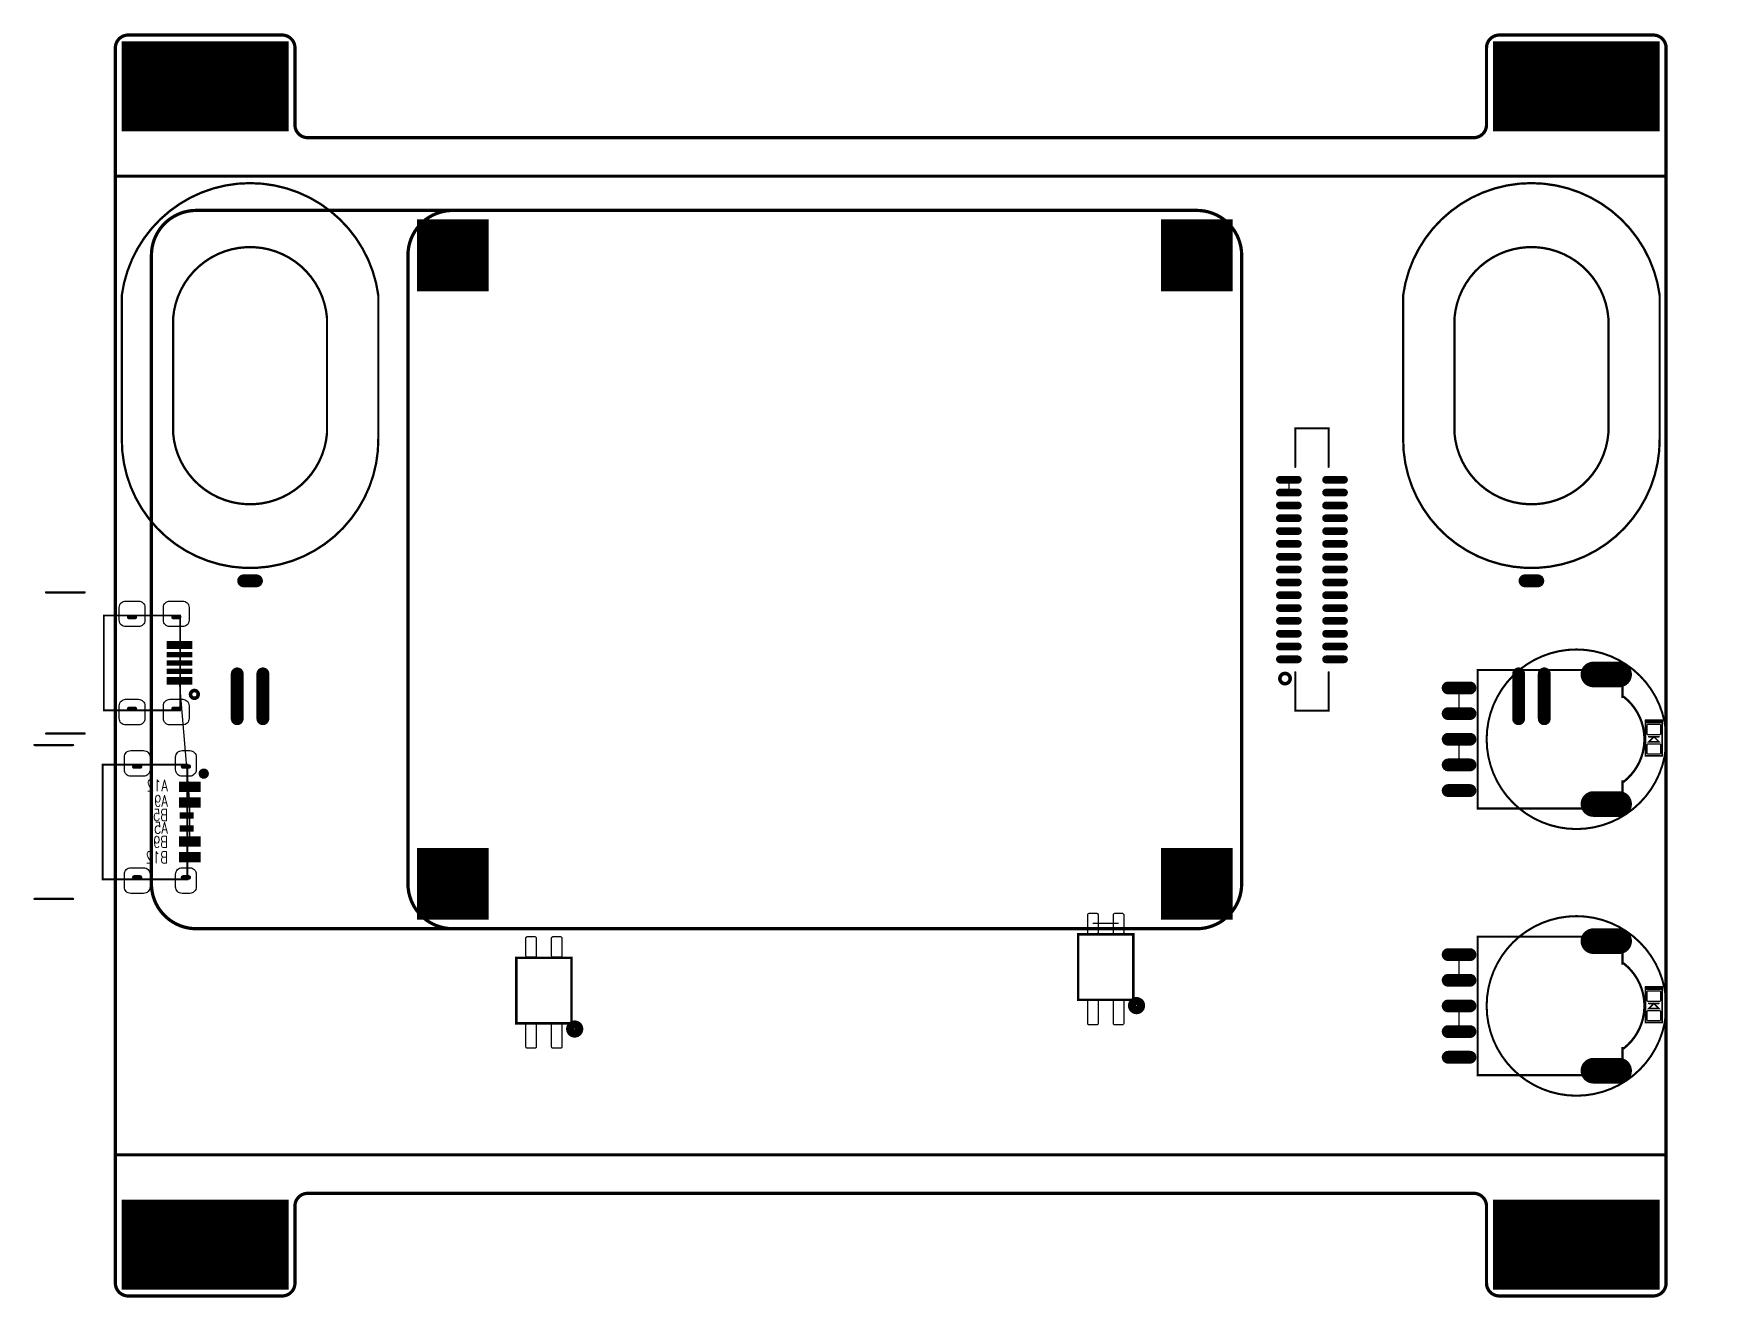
# Model space of a CAD drawing. Extents: x -6 to 124, y 0 to 98.
import ezdxf

# ---------------------------------------------------------------- set-up
doc = ezdxf.new("R2010")
doc.units = 0
doc.header["$MEASUREMENT"] = 0
for name, pattern in [('SIG_0', [2, 1, 1]), ('SIG_1', [2, 1, 1]), ('SIG_2', [2, 1, 1]), ('SIG_3', [2, 1, 1]), ('SIG_4', [2, 1, 1]), ('SIG_5', [2, 1, 1]), ('SIG_6', [2, 1, 1])]:
    doc.linetypes.add(name, pattern=pattern)
doc.layers.get('0').update_dxf_attribs({"linetype": 'CONTINUOUS'})
for name, color, linetype in [('2D_LINE_129', 56, 'CONTINUOUS'), ('BOARD_OUTLINE_00', 6, 'CONTINUOUS'), ('DRIL_NPLTE_THRU_01', 16, 'CONTINUOUS'), ('DRIL_NPLTE_THRU_02', 176, 'CONTINUOUS'), ('DRIL_PLTE_THRU_01', 16, 'CONTINUOUS'), ('DRIL_PLTE_THRU_02', 176, 'CONTINUOUS'), ('DRIL_SYMBOL', 6, 'CONTINUOUS'), ('LINK_00', 183, 'CONTINUOUS'), ('PADS_BOT', 5, 'CONTINUOUS'), ('PADS_INNER', 1, 'CONTINUOUS'), ('PADS_TOP', 1, 'CONTINUOUS'), ('PART_BOT_2DLINE_00', 254, 'CONTINUOUS'), ('PART_BOT_2DLINE_01', 254, 'CONTINUOUS'), ('PART_BOT_TEXT_126', 2, 'CONTINUOUS')]:
    doc.layers.add(name, color=color, linetype=linetype)
doc.styles.add('W0$127', font='simplex', dxfattribs={"width": 0.75})

# ---------------------------------------------------------------- blocks, each defined once
blk = doc.blocks.new('SMOOTH_0$254')
at = {"const_width": 0.127}
blk.add_lwpolyline([(-0.0635, 0, 1), (0.0635, 0, 1)], format="xyb", close=True, dxfattribs=at)
blk = doc.blocks.new('BOARD_12')
at = {"layer": 'BOARD_OUTLINE_00', "const_width": 0.254}
blk.add_lwpolyline([(144.09, -4.030004, 0.4142135624), (145.09, -5.030004), (157.09, -5.030004, 0.4142135624), (158.09, -4.030004), (158.09, 92.269996, 0.4142135624), (157.09, 93.269996), (145.09, 93.269996, 0.4142135624), (144.09, 92.269996), (144.09, 86.269996, -0.4142135624), (143.09, 85.269996), (52.19, 85.269996, -0.4142135624), (51.19, 86.269996), (51.19, 92.269996, 0.4142135624), (50.19, 93.269996), (38.19, 93.269996, 0.4142135624), (37.19, 92.269996), (37.19, -4.030004, 0.4142135624), (38.19, -5.030004), (50.19, -5.030004, 0.4142135624), (51.19, -4.030004), (51.19, 1.969996, -0.4142135624), (52.19, 2.969996), (143.09, 2.969996, -0.4142135624), (144.09, 1.969996)], format="xyb", close=True, dxfattribs=at)
at = {"layer": 'BOARD_OUTLINE_00'}
for p in [(144.09, -4.030004), (145.09, -5.030004)]:
    blk.add_blockref('SMOOTH_0$254', p, dxfattribs=at)
blk = doc.blocks.new('DRAWING_13')
at = {"layer": '2D_LINE_129', "const_width": 0.254}
blk.add_lwpolyline([(-13, 11.2), (-133.9, 11.2)], dxfattribs=at)
at = {"layer": '2D_LINE_129'}
for p in [(-133.9, 11.2), (-13, 11.2)]:
    blk.add_blockref('SMOOTH_0$254', p, dxfattribs=at)
blk = doc.blocks.new('DRAWING_14')
at = {"layer": '2D_LINE_129', "const_width": 0.254}
blk.add_lwpolyline([(-14.3, -6.4), (-135.2, -6.4)], dxfattribs=at)
at = {"layer": '2D_LINE_129'}
for p in [(-135.2, -6.4), (-14.3, -6.4)]:
    blk.add_blockref('SMOOTH_0$254', p, dxfattribs=at)
blk = doc.blocks.new('SMOOTH_0$127')
at = {"const_width": 0.0635}
blk.add_lwpolyline([(-0.03175, 0, 1), (0.03175, 0, 1)], format="xyb", close=True, dxfattribs=at)
blk = doc.blocks.new('PART_BODY_BOT_3')
at = {"layer": 'PART_BOT_2DLINE_00', "const_width": 0.127}
blk.add_lwpolyline([(-1.3, 0.65), (1.3, 0.65), (1.3, -0.65), (-1.3, -0.65)], close=True, dxfattribs=at)
at = {"layer": 'PART_BOT_2DLINE_01', "const_width": 0.127}
blk.add_lwpolyline([(0.2, 0), (-0.2, 0.4), (-0.2, -0.4)], close=True, dxfattribs=at)
for points in [[(0.2, 0.4), (0.2, -0.4)], [(1.3, 0.65), (1.5, 0.65)], [(1.4, -0.65), (1.4, 0.65)], [(1.5, -0.65), (1.5, 0.65)], [(1.3, -0.65), (1.5, -0.65)]]:
    blk.add_lwpolyline(points, dxfattribs=at)
at = {"layer": 'PART_BOT_2DLINE_00'}
for p in [(-1.3, 0.65), (1.3, 0.65), (-1.3, -0.65), (1.3, -0.65)]:
    blk.add_blockref('SMOOTH_0$127', p, dxfattribs=at)
at = {"layer": 'PART_BOT_2DLINE_01'}
for p in [(-0.2, 0.4), (0.2, 0.4), (0.2, 0), (1.3, 0.65), (1.4, 0.65), (1.5, 0.65), (1.5, 0.65), (-0.2, -0.4), (0.2, -0.4), (1.3, -0.65), (1.4, -0.65), (1.5, -0.65), (1.5, -0.65)]:
    blk.add_blockref('SMOOTH_0$127', p, dxfattribs=at)
blk = doc.blocks.new('DRIL_HOLE_0')
blk.add_lwpolyline([(0, 0, 1), (0, 0, 1)], format="xyb", close=True)
blk = doc.blocks.new('PAD_0')
blk.add_lwpolyline([(0, 0, 1), (0, 0, 1)], format="xyb", close=True)
blk = doc.blocks.new('PAD_1')
blk.add_lwpolyline([(-0.47, -0.41), (0.47, -0.41), (0.52, -0.36), (0.52, 0.36), (0.47, 0.41), (-0.47, 0.41), (-0.52, 0.36), (-0.52, -0.36)], close=True)
blk = doc.blocks.new('STK_BOT_2399')
at = {"layer": 'DRIL_PLTE_THRU_01'}
blk.add_blockref('DRIL_HOLE_0', (0, 0), dxfattribs=at)
at = {"layer": 'DRIL_PLTE_THRU_02'}
blk.add_blockref('DRIL_HOLE_0', (0, 0), dxfattribs=at)
at = {"layer": 'PADS_BOT', "rotation": 90}
blk.add_blockref('PAD_1', (0, 0), dxfattribs=at)
at = {"layer": 'PADS_INNER'}
blk.add_blockref('PAD_0', (0, 0), dxfattribs=at)
at = {"layer": 'PADS_TOP'}
blk.add_blockref('PAD_0', (0, 0), dxfattribs=at)
blk = doc.blocks.new('SYM_BOT_4')
for name, p in [('PART_BODY_BOT_3', (0, 0)), ('STK_BOT_2399', (-0.762, 0)), ('STK_BOT_2399', (0.762, 0))]:
    blk.add_blockref(name, p)
blk = doc.blocks.new('PART_BOT_0')
blk.add_blockref('SYM_BOT_4', (0, 0))
blk = doc.blocks.new('PART_BOT_1')
blk.add_blockref('SYM_BOT_4', (0, 0))
blk = doc.blocks.new('SMOOTH_0$1778')
at = {"const_width": 0.0889}
blk.add_lwpolyline([(-0.04445, 0, 1), (0.04445, 0, 1)], format="xyb", close=True, dxfattribs=at)
blk = doc.blocks.new('PART_BODY_BOT_7')
at = {"layer": 'PART_BOT_2DLINE_01'}
for points, const_width in [([(-7, 0, 1), (7, 0, 1)], 0.16), ([(-5.4, 3.6), (-3.3, 3.6), (-3.3, 3.7, -0.485035), (3.3, 3.7), (3.3, 3.6), (5.4, 3.6), (5.4, -7.7), (-5.4, -7.7)], 0.178)]:
    blk.add_lwpolyline(points, format="xyb", close=True, dxfattribs=dict(at, const_width=const_width))
for p in [(-5.4, 3.6), (-3.3, 3.7), (-3.3, 3.6), (3.3, 3.7), (3.3, 3.6), (5.4, 3.6), (-5.4, -7.7), (5.4, -7.7)]:
    blk.add_blockref('SMOOTH_0$1778', p, dxfattribs=at)
blk = doc.blocks.new('PAD_2')
at = {"const_width": 0.5}
blk.add_lwpolyline([(-0.85, -0.25), (0.85, -0.25, 1), (0.85, 0.25), (-0.85, 0.25, 1)], format="xyb", close=True, dxfattribs=at)
blk = doc.blocks.new('STK_BOT_3408')
at = {"layer": 'DRIL_NPLTE_THRU_01'}
blk.add_blockref('DRIL_HOLE_0', (0, 0), dxfattribs=at)
at = {"layer": 'DRIL_NPLTE_THRU_02'}
blk.add_blockref('DRIL_HOLE_0', (0, 0), dxfattribs=at)
at = {"layer": 'PADS_BOT', "rotation": 90}
blk.add_blockref('PAD_2', (0, 0), dxfattribs=at)
at = {"layer": 'PADS_INNER'}
blk.add_blockref('PAD_0', (0, 0), dxfattribs=at)
at = {"layer": 'PADS_TOP'}
blk.add_blockref('PAD_0', (0, 0), dxfattribs=at)
blk = doc.blocks.new('DRIL_SLOT_0001900043000000900')
at = {"const_width": 0.25}
blk.add_lwpolyline([(0.125, -0.3), (0.125, 0.3, 1), (-0.125, 0.3), (-0.125, -0.3, 1)], format="xyb", close=True, dxfattribs=at)
blk = doc.blocks.new('PAD_3')
at = {"const_width": 1}
blk.add_lwpolyline([(-1, -0.5), (1, -0.5, 1), (1, 0.5), (-1, 0.5, 1)], format="xyb", close=True, dxfattribs=at)
blk = doc.blocks.new('STK_BOT_3425')
at = {"layer": 'DRIL_PLTE_THRU_01'}
blk.add_blockref('DRIL_SLOT_0001900043000000900', (0, 0), dxfattribs=at)
at = {"layer": 'DRIL_PLTE_THRU_02'}
blk.add_blockref('DRIL_SLOT_0001900043000000900', (0, 0), dxfattribs=at)
at = {"layer": 'PADS_BOT', "rotation": 90}
blk.add_blockref('PAD_3', (0, 0), dxfattribs=at)
at = {"layer": 'PADS_INNER', "rotation": 90}
blk.add_blockref('PAD_3', (0, 0), dxfattribs=at)
at = {"layer": 'PADS_TOP', "rotation": 90}
blk.add_blockref('PAD_3', (0, 0), dxfattribs=at)
blk = doc.blocks.new('SYM_BOT_8')
for name, p in [('PART_BODY_BOT_7', (0, 0)), ('STK_BOT_3425', (-5.05, 2.325)), ('STK_BOT_3425', (5.05, 2.325)), ('STK_BOT_3408', (-4, -9.15)), ('STK_BOT_3408', (-2, -9.15)), ('STK_BOT_3408', (0, -9.15)), ('STK_BOT_3408', (2, -9.15)), ('STK_BOT_3408', (4, -9.15))]:
    blk.add_blockref(name, p)
blk = doc.blocks.new('PART_BOT_2')
blk.add_blockref('SYM_BOT_8', (0, 0))
blk = doc.blocks.new('PART_BOT_3')
blk.add_blockref('SYM_BOT_8', (0, 0))
blk = doc.blocks.new('PART_BODY_BOT_11')
at = {"layer": 'PART_BOT_2DLINE_01', "const_width": 0.178}
for points in [[(-10, 6.26, -0.874663), (10, 6.26), (10, -4.92, -1.007885), (-10, -4.92)], [(-6, 4.47, -0.9252), (6, 4.47), (6, -4.48, -0.9252), (-6, -4.48)]]:
    blk.add_lwpolyline(points, format="xyb", close=True, dxfattribs=at)
at = {"layer": 'PART_BOT_2DLINE_01'}
for p in [(-10, 6.26), (10, 6.26), (-6, 4.47), (6, 4.47), (-6, -4.48), (6, -4.48), (10, -4.92)]:
    blk.add_blockref('SMOOTH_0$1778', p, dxfattribs=at)
blk = doc.blocks.new('PAD_4')
at = {"const_width": 0.5}
blk.add_lwpolyline([(-1.75, -0.25), (1.75, -0.25, 1), (1.75, 0.25), (-1.75, 0.25, 1)], format="xyb", close=True, dxfattribs=at)
blk = doc.blocks.new('STK_BOT_3485')
at = {"layer": 'DRIL_PLTE_THRU_01'}
blk.add_blockref('DRIL_HOLE_0', (0, 0), dxfattribs=at)
at = {"layer": 'DRIL_PLTE_THRU_02'}
blk.add_blockref('DRIL_HOLE_0', (0, 0), dxfattribs=at)
at = {"layer": 'PADS_BOT'}
blk.add_blockref('PAD_0', (0, 0), dxfattribs=at)
at = {"layer": 'PADS_INNER'}
blk.add_blockref('PAD_0', (0, 0), dxfattribs=at)
at = {"layer": 'PADS_TOP', "rotation": 90}
blk.add_blockref('PAD_4', (0, 0), dxfattribs=at)
blk = doc.blocks.new('DRIL_SLOT_0003900078000000000')
at = {"const_width": 0.5}
blk.add_lwpolyline([(-0.5, -0.25), (0.5, -0.25, 1), (0.5, 0.25), (-0.5, 0.25, 1)], format="xyb", close=True, dxfattribs=at)
blk = doc.blocks.new('PAD_5')
at = {"const_width": 0.5}
blk.add_lwpolyline([(-0.5, -0.25), (0.5, -0.25, 1), (0.5, 0.25), (-0.5, 0.25, 1)], format="xyb", close=True, dxfattribs=at)
blk = doc.blocks.new('STK_BOT_2786')
at = {"layer": 'DRIL_PLTE_THRU_01'}
blk.add_blockref('DRIL_SLOT_0003900078000000000', (0, 0), dxfattribs=at)
at = {"layer": 'DRIL_PLTE_THRU_02'}
blk.add_blockref('DRIL_SLOT_0003900078000000000', (0, 0), dxfattribs=at)
at = {"layer": 'PADS_BOT'}
blk.add_blockref('PAD_5', (0, 0), dxfattribs=at)
at = {"layer": 'PADS_INNER'}
blk.add_blockref('PAD_5', (0, 0), dxfattribs=at)
at = {"layer": 'PADS_TOP'}
blk.add_blockref('PAD_5', (0, 0), dxfattribs=at)
blk = doc.blocks.new('SYM_BOT_12')
for name, p in [('PART_BODY_BOT_11', (0, 0)), ('STK_BOT_2786', (0, -16)), ('STK_BOT_3485', (-1, -25)), ('STK_BOT_3485', (1, -25))]:
    blk.add_blockref(name, p)
blk = doc.blocks.new('PART_BOT_4')
blk.add_blockref('SYM_BOT_12', (0, 0))
blk = doc.blocks.new('SMOOTH_0$1524')
at = {"const_width": 0.0762}
blk.add_lwpolyline([(-0.0381, 0, 1), (0.0381, 0, 1)], format="xyb", close=True, dxfattribs=at)
blk = doc.blocks.new('PART_BODY_BOT_4')
at = {"layer": 'PART_BOT_2DLINE_01', "const_width": 0.8}
blk.add_lwpolyline([(8.36, 2.1, 1), (8.64, 2.1, 1)], format="xyb", close=True, dxfattribs=at)
at = {"layer": 'PART_BOT_2DLINE_01', "const_width": 0.152}
for points in [[(-8, 1.3), (-11, 1.3), (-11, -1.3), (-8, -1.3)], [(8, -1.3), (11, -1.3), (11, 1.3), (8, 1.3)]]:
    blk.add_lwpolyline(points, dxfattribs=at)
at = {"layer": 'PART_BOT_2DLINE_01'}
for p in [(-11, 1.3), (-8, 1.3), (8, 1.3), (11, 1.3), (-11, -1.3), (-8, -1.3), (8, -1.3), (11, -1.3)]:
    blk.add_blockref('SMOOTH_0$1524', p, dxfattribs=at)
blk = doc.blocks.new('PAD_6')
at = {"const_width": 0.3}
blk.add_lwpolyline([(-0.7, -0.15), (0.7, -0.15, 1), (0.7, 0.15), (-0.7, 0.15, 1)], format="xyb", close=True, dxfattribs=at)
blk = doc.blocks.new('STK_BOT_3183')
at = {"layer": 'DRIL_PLTE_THRU_01'}
blk.add_blockref('DRIL_HOLE_0', (0, 0), dxfattribs=at)
at = {"layer": 'DRIL_PLTE_THRU_02'}
blk.add_blockref('DRIL_HOLE_0', (0, 0), dxfattribs=at)
at = {"layer": 'PADS_BOT', "rotation": 90}
blk.add_blockref('PAD_6', (0, 0), dxfattribs=at)
at = {"layer": 'PADS_INNER'}
blk.add_blockref('PAD_0', (0, 0), dxfattribs=at)
at = {"layer": 'PADS_TOP'}
blk.add_blockref('PAD_0', (0, 0), dxfattribs=at)
blk = doc.blocks.new('SYM_BOT_5')
for name, p in [('PART_BODY_BOT_4', (0, 0)), ('STK_BOT_3183', (-7, 1.8)), ('STK_BOT_3183', (-6, 1.8)), ('STK_BOT_3183', (-5, 1.8)), ('STK_BOT_3183', (-4, 1.8)), ('STK_BOT_3183', (-3, 1.8)), ('STK_BOT_3183', (-2, 1.8)), ('STK_BOT_3183', (-1, 1.8)), ('STK_BOT_3183', (0, 1.8)), ('STK_BOT_3183', (1, 1.8)), ('STK_BOT_3183', (2, 1.8)), ('STK_BOT_3183', (3, 1.8)), ('STK_BOT_3183', (4, 1.8)), ('STK_BOT_3183', (5, 1.8)), ('STK_BOT_3183', (6, 1.8)), ('STK_BOT_3183', (7, 1.8)), ('STK_BOT_3183', (-7, -1.8)), ('STK_BOT_3183', (-6, -1.8)), ('STK_BOT_3183', (-5, -1.8)), ('STK_BOT_3183', (-4, -1.8)), ('STK_BOT_3183', (-3, -1.8)), ('STK_BOT_3183', (-2, -1.8)), ('STK_BOT_3183', (-1, -1.8)), ('STK_BOT_3183', (0, -1.8)), ('STK_BOT_3183', (1, -1.8)), ('STK_BOT_3183', (2, -1.8)), ('STK_BOT_3183', (3, -1.8)), ('STK_BOT_3183', (4, -1.8)), ('STK_BOT_3183', (5, -1.8)), ('STK_BOT_3183', (6, -1.8)), ('STK_BOT_3183', (7, -1.8))]:
    blk.add_blockref(name, p)
blk = doc.blocks.new('PART_BOT_5')
blk.add_blockref('SYM_BOT_5', (0, 0))
blk = doc.blocks.new('SMOOTH_0$2032')
at = {"const_width": 0.1016}
blk.add_lwpolyline([(-0.0508, 0, 1), (0.0508, 0, 1)], format="xyb", close=True, dxfattribs=at)
blk = doc.blocks.new('PART_BODY_BOT_6')
at = {"layer": 'PART_BOT_2DLINE_01', "const_width": 0.203}
blk.add_lwpolyline([(-2.15, 2.55), (2.15, 2.55), (2.15, -2.55), (-2.15, -2.55)], close=True, dxfattribs=at)
at = {"layer": 'PART_BOT_2DLINE_01', "const_width": 0.7}
blk.add_lwpolyline([(-2.72, -3, 1), (-2.08, -3, 1)], format="xyb", close=True, dxfattribs=at)
at = {"layer": 'PART_BOT_2DLINE_01'}
for p in [(-2.15, 2.55), (2.15, 2.55), (-2.15, -2.55), (2.15, -2.55)]:
    blk.add_blockref('SMOOTH_0$2032', p, dxfattribs=at)
blk = doc.blocks.new('PAD_7')
blk.add_lwpolyline([(-0.9, -0.4), (0.9, -0.4, 0.414214), (1, -0.3), (1, 0.3, 0.414214), (0.9, 0.4), (-0.9, 0.4, 0.414214), (-1, 0.3), (-1, -0.3, 0.414214)], format="xyb", close=True)
blk = doc.blocks.new('STK_BOT_3103')
at = {"layer": 'DRIL_PLTE_THRU_01'}
blk.add_blockref('DRIL_HOLE_0', (0, 0), dxfattribs=at)
at = {"layer": 'DRIL_PLTE_THRU_02'}
blk.add_blockref('DRIL_HOLE_0', (0, 0), dxfattribs=at)
at = {"layer": 'PADS_BOT', "rotation": 90}
blk.add_blockref('PAD_7', (0, 0), dxfattribs=at)
at = {"layer": 'PADS_INNER'}
blk.add_blockref('PAD_0', (0, 0), dxfattribs=at)
at = {"layer": 'PADS_TOP'}
blk.add_blockref('PAD_0', (0, 0), dxfattribs=at)
blk = doc.blocks.new('PAD_8')
blk.add_lwpolyline([(-0.7, -0.4), (0.7, -0.4, 0.414214), (0.8, -0.3), (0.8, 0.3, 0.414214), (0.7, 0.4), (-0.7, 0.4, 0.414214), (-0.8, 0.3), (-0.8, -0.3, 0.414214)], format="xyb", close=True)
blk = doc.blocks.new('STK_BOT_3102')
at = {"layer": 'DRIL_PLTE_THRU_01'}
blk.add_blockref('DRIL_HOLE_0', (0, 0), dxfattribs=at)
at = {"layer": 'DRIL_PLTE_THRU_02'}
blk.add_blockref('DRIL_HOLE_0', (0, 0), dxfattribs=at)
at = {"layer": 'PADS_BOT', "rotation": 90}
blk.add_blockref('PAD_8', (0, 0), dxfattribs=at)
at = {"layer": 'PADS_INNER'}
blk.add_blockref('PAD_0', (0, 0), dxfattribs=at)
at = {"layer": 'PADS_TOP'}
blk.add_blockref('PAD_0', (0, 0), dxfattribs=at)
blk = doc.blocks.new('SYM_BOT_7')
for name, p in [('STK_BOT_3102', (-1, 3.4)), ('STK_BOT_3102', (1, 3.4)), ('PART_BODY_BOT_6', (0, 0)), ('STK_BOT_3103', (-1, -3.5)), ('STK_BOT_3103', (1, -3.5))]:
    blk.add_blockref(name, p)
blk = doc.blocks.new('PART_BOT_6')
blk.add_blockref('SYM_BOT_7', (0, 0))
blk = doc.blocks.new('PART_BOT_7')
blk.add_blockref('SYM_BOT_7', (0, 0))
blk = doc.blocks.new('PART_BODY_BOT_5')
at = {"layer": 'PART_BOT_2DLINE_01', "const_width": 0.254}
for points in [[(0, 3.5, 0.414214), (3.5, 0), (81.5, 0, 0.414214), (85, 3.5), (85, 52.5, 0.414214), (81.5, 56), (3.5, 56, 0.414214), (0, 52.5)], [(0, 3.5, 0.414214), (3.5, 0), (61.5, 0, 0.414214), (65, 3.5), (65, 52.5, 0.414214), (61.5, 56), (3.5, 56, 0.414214), (0, 52.5)]]:
    blk.add_lwpolyline(points, format="xyb", close=True, dxfattribs=at)
at = {"layer": 'PART_BOT_2DLINE_01'}
for p in [(0, 3.5), (0, 3.5), (3.5, 0), (3.5, 0)]:
    blk.add_blockref('SMOOTH_0$254', p, dxfattribs=at)
blk = doc.blocks.new('DRIL_SYMBOL_4$1')
at = {"layer": 'DRIL_SYMBOL', "const_width": 0.0508}
for points in [[(-0.254, 0), (0.254, 0)], [(0, -0.254), (0, 0.254)]]:
    blk.add_lwpolyline(points, dxfattribs=at)
blk = doc.blocks.new('DRIL_HOLE_4$1')
at = {"const_width": 2.05}
blk.add_lwpolyline([(-1.025, 0, 1), (1.025, 0, 1)], format="xyb", close=True, dxfattribs=at)
blk.add_blockref('DRIL_SYMBOL_4$1', (0, 0))
blk = doc.blocks.new('PAD_9')
at = {"const_width": 5.6}
blk.add_lwpolyline([(-2.8, 0), (2.8, 0)], dxfattribs=at)
blk = doc.blocks.new('STK_BOT_3369')
at = {"layer": 'DRIL_PLTE_THRU_01'}
blk.add_blockref('DRIL_HOLE_4$1', (0, 0), dxfattribs=at)
at = {"layer": 'DRIL_PLTE_THRU_02'}
blk.add_blockref('DRIL_HOLE_4$1', (0, 0), dxfattribs=at)
at = {"layer": 'PADS_BOT'}
blk.add_blockref('PAD_9', (0, 0), dxfattribs=at)
at = {"layer": 'PADS_INNER'}
blk.add_blockref('PAD_9', (0, 0), dxfattribs=at)
at = {"layer": 'PADS_TOP'}
blk.add_blockref('PAD_9', (0, 0), dxfattribs=at)
blk = doc.blocks.new('DRIL_SYMBOL_0$5')
at = {"layer": 'DRIL_SYMBOL', "const_width": 0.0508}
for points in [[(-0.254, 0), (0.254, 0)], [(0, -0.254), (0, 0.254)]]:
    blk.add_lwpolyline(points, dxfattribs=at)
blk = doc.blocks.new('DRIL_HOLE_0$5')
at = {"const_width": 0.25}
blk.add_lwpolyline([(-0.125, 0, 1), (0.125, 0, 1)], format="xyb", close=True, dxfattribs=at)
blk.add_blockref('DRIL_SYMBOL_0$5', (0, 0))
blk = doc.blocks.new('PAD_10')
at = {"const_width": 0.5}
blk.add_lwpolyline([(0, -0.25, 1), (0, 0.25, 1)], format="xyb", close=True, dxfattribs=at)
blk = doc.blocks.new('STK_BOT_3106')
at = {"layer": 'DRIL_PLTE_THRU_01'}
blk.add_blockref('DRIL_HOLE_0$5', (0, 0), dxfattribs=at)
at = {"layer": 'DRIL_PLTE_THRU_02'}
blk.add_blockref('DRIL_HOLE_0$5', (0, 0), dxfattribs=at)
at = {"layer": 'PADS_BOT'}
blk.add_blockref('PAD_10', (0, 0), dxfattribs=at)
at = {"layer": 'PADS_INNER'}
blk.add_blockref('PAD_10', (0, 0), dxfattribs=at)
at = {"layer": 'PADS_TOP'}
blk.add_blockref('PAD_10', (0, 0), dxfattribs=at)
blk = doc.blocks.new('SYM_BOT_6')
for name, p in [('PART_BODY_BOT_5', (0, 0)), ('STK_BOT_3369', (3.5, 52.5)), ('STK_BOT_3106', (1.2, 54.8)), ('STK_BOT_3106', (5.8, 54.8)), ('STK_BOT_3369', (61.5, 52.5)), ('STK_BOT_3106', (59.2, 54.8)), ('STK_BOT_3106', (63.8, 54.8)), ('STK_BOT_3106', (1.2, 50.2)), ('STK_BOT_3106', (5.8, 50.2)), ('STK_BOT_3106', (59.2, 50.2)), ('STK_BOT_3106', (63.8, 50.2)), ('STK_BOT_3369', (3.5, 3.5)), ('STK_BOT_3106', (1.2, 5.8)), ('STK_BOT_3106', (5.8, 5.8)), ('STK_BOT_3369', (61.5, 3.5)), ('STK_BOT_3106', (59.2, 5.8)), ('STK_BOT_3106', (63.8, 5.8)), ('STK_BOT_3106', (1.2, 1.2)), ('STK_BOT_3106', (5.8, 1.2)), ('STK_BOT_3106', (59.2, 1.2)), ('STK_BOT_3106', (63.8, 1.2))]:
    blk.add_blockref(name, p)
blk = doc.blocks.new('PART_BOT_8')
blk.add_blockref('SYM_BOT_6', (0, 0))
blk = doc.blocks.new('PART_BOT_9')
blk.add_blockref('SYM_BOT_12', (0, 0))
blk = doc.blocks.new('PART_BODY_BOT_10')
at = {"layer": 'PART_BOT_2DLINE_01', "const_width": 0.178}
for points in [[(-5.5, 8.5), (-5.5, 11.5)], [(5.5, 8.5), (5.5, 11.5)]]:
    blk.add_lwpolyline(points, dxfattribs=at)
at = {"layer": 'PART_BOT_2DLINE_01', "const_width": 0.152}
blk.add_lwpolyline([(3.7, 7), (3.7, 1.05), (-3.7, 1.05), (-3.7, 7)], close=True, dxfattribs=at)
at = {"layer": 'PART_BOT_2DLINE_01', "const_width": 0.6}
blk.add_lwpolyline([(2.31, -0.06, 1), (2.59, -0.06, 1)], format="xyb", close=True, dxfattribs=at)
at = {"layer": 'PART_BOT_2DLINE_01'}
for name, p in [('SMOOTH_0$1778', (-5.5, 11.5)), ('SMOOTH_0$1778', (5.5, 11.5)), ('SMOOTH_0$1778', (-5.5, 8.5)), ('SMOOTH_0$1778', (5.5, 8.5)), ('SMOOTH_0$1524', (-3.7, 7)), ('SMOOTH_0$1524', (3.7, 7)), ('SMOOTH_0$1524', (-3.7, 1.05)), ('SMOOTH_0$1524', (3.7, 1.05))]:
    blk.add_blockref(name, p, dxfattribs=at)
blk = doc.blocks.new('PAD_11')
at = {"const_width": 0.6}
blk.add_lwpolyline([(-1, 0), (1, 0)], dxfattribs=at)
blk = doc.blocks.new('STK_BOT_3117')
at = {"layer": 'DRIL_PLTE_THRU_01'}
blk.add_blockref('DRIL_HOLE_0', (0, 0), dxfattribs=at)
at = {"layer": 'DRIL_PLTE_THRU_02'}
blk.add_blockref('DRIL_HOLE_0', (0, 0), dxfattribs=at)
at = {"layer": 'PADS_BOT', "rotation": 90}
blk.add_blockref('PAD_11', (0, 0), dxfattribs=at)
at = {"layer": 'PADS_INNER'}
blk.add_blockref('PAD_0', (0, 0), dxfattribs=at)
at = {"layer": 'PADS_TOP'}
blk.add_blockref('PAD_0', (0, 0), dxfattribs=at)
blk = doc.blocks.new('PAD_12')
at = {"const_width": 0.4}
blk.add_lwpolyline([(-1, 0), (1, 0)], dxfattribs=at)
blk = doc.blocks.new('STK_BOT_3118')
at = {"layer": 'DRIL_PLTE_THRU_01'}
blk.add_blockref('DRIL_HOLE_0', (0, 0), dxfattribs=at)
at = {"layer": 'DRIL_PLTE_THRU_02'}
blk.add_blockref('DRIL_HOLE_0', (0, 0), dxfattribs=at)
at = {"layer": 'PADS_BOT', "rotation": 90}
blk.add_blockref('PAD_12', (0, 0), dxfattribs=at)
at = {"layer": 'PADS_INNER'}
blk.add_blockref('PAD_0', (0, 0), dxfattribs=at)
at = {"layer": 'PADS_TOP'}
blk.add_blockref('PAD_0', (0, 0), dxfattribs=at)
blk = doc.blocks.new('DRIL_SLOT_0001300031000000900')
at = {"const_width": 0.175}
blk.add_lwpolyline([(0.0875, -0.225), (0.0875, 0.225, 1), (-0.0875, 0.225), (-0.0875, -0.225, 1)], format="xyb", close=True, dxfattribs=at)
blk = doc.blocks.new('PAD_13')
blk.add_lwpolyline([(-0.25, -1), (0.75, -1, 0.414214), (1.25, -0.5), (1.25, 0.5, 0.414214), (0.75, 1), (-0.25, 1, 0.414214), (-0.75, 0.5), (-0.75, -0.5, 0.414214)], format="xyb", close=True)
blk = doc.blocks.new('STK_BOT_3431')
at = {"layer": 'DRIL_PLTE_THRU_01'}
blk.add_blockref('DRIL_SLOT_0001300031000000900', (0, 0), dxfattribs=at)
at = {"layer": 'DRIL_PLTE_THRU_02'}
blk.add_blockref('DRIL_SLOT_0001300031000000900', (0, 0), dxfattribs=at)
at = {"layer": 'PADS_BOT'}
blk.add_blockref('PAD_13', (0, 0), dxfattribs=at)
at = {"layer": 'PADS_INNER'}
blk.add_blockref('PAD_13', (0, 0), dxfattribs=at)
at = {"layer": 'PADS_TOP'}
blk.add_blockref('PAD_13', (0, 0), dxfattribs=at)
blk = doc.blocks.new('PAD_14')
blk.add_lwpolyline([(-0.75, -1), (0.25, -1, 0.414214), (0.75, -0.5), (0.75, 0.5, 0.414214), (0.25, 1), (-0.75, 1, 0.414214), (-1.25, 0.5), (-1.25, -0.5, 0.414214)], format="xyb", close=True)
blk = doc.blocks.new('STK_BOT_3430')
at = {"layer": 'DRIL_PLTE_THRU_01'}
blk.add_blockref('DRIL_SLOT_0001300031000000900', (0, 0), dxfattribs=at)
at = {"layer": 'DRIL_PLTE_THRU_02'}
blk.add_blockref('DRIL_SLOT_0001300031000000900', (0, 0), dxfattribs=at)
at = {"layer": 'PADS_BOT'}
blk.add_blockref('PAD_14', (0, 0), dxfattribs=at)
at = {"layer": 'PADS_INNER'}
blk.add_blockref('PAD_14', (0, 0), dxfattribs=at)
at = {"layer": 'PADS_TOP'}
blk.add_blockref('PAD_14', (0, 0), dxfattribs=at)
blk = doc.blocks.new('SYM_BOT_11')
for name, p in [('PART_BODY_BOT_10', (0, 0)), ('STK_BOT_3430', (-3.58, 4.8)), ('STK_BOT_3431', (3.58, 4.8)), ('STK_BOT_3430', (-3.58, 1.35)), ('STK_BOT_3117', (-1.4, 1.1)), ('STK_BOT_3118', (-0.65, 1.1)), ('STK_BOT_3118', (0, 1.1)), ('STK_BOT_3118', (0.65, 1.1)), ('STK_BOT_3117', (1.4, 1.1)), ('STK_BOT_3431', (3.58, 1.35))]:
    blk.add_blockref(name, p)
blk = doc.blocks.new('PART_BOT_10')
blk.add_blockref('SYM_BOT_11', (0, 0))
blk = doc.blocks.new('PART_BODY_BOT_9')
at = {"layer": 'PART_BOT_2DLINE_01', "const_width": 0.178}
for points in [[(-6, 8.5), (-6, 11.5)], [(6, 8.5), (6, 11.5)]]:
    blk.add_lwpolyline(points, dxfattribs=at)
at = {"layer": 'PART_BOT_2DLINE_01', "const_width": 0.152}
blk.add_lwpolyline([(4.47, 6.2), (4.47, -0.4), (-4.47, -0.4), (-4.47, 6.2)], close=True, dxfattribs=at)
at = {"layer": 'PART_BOT_2DLINE_01', "const_width": 0.4}
blk.add_lwpolyline([(-3.97, -1.69, 1), (-3.57, -1.69, 1)], format="xyb", close=True, dxfattribs=at)
at = {"layer": 'PART_BOT_2DLINE_01'}
for name, p in [('SMOOTH_0$1778', (-6, 11.5)), ('SMOOTH_0$1778', (6, 11.5)), ('SMOOTH_0$1778', (-6, 8.5)), ('SMOOTH_0$1778', (6, 8.5)), ('SMOOTH_0$1524', (-4.47, 6.2)), ('SMOOTH_0$1524', (4.47, 6.2)), ('SMOOTH_0$1524', (-4.47, -0.4)), ('SMOOTH_0$1524', (4.47, -0.4))]:
    blk.add_blockref(name, p, dxfattribs=at)
at = {"layer": 'PART_BOT_TEXT_126', "style": 'W0$127', "width": 0.75}
for s, p in [('A12', (-2.4, 1.1)), ('B12', (3.2, 1.1)), ('A9', (-1.2, 1.1)), ('B5', (-0.1, 1.1)), ('A5', (0.9, 1.1)), ('B9', (2, 1.1))]:
    blk.add_text(s, height=0.889, rotation=90, dxfattribs=at).set_placement(p)
blk = doc.blocks.new('PAD_15')
at = {"const_width": 0.8}
blk.add_lwpolyline([(-0.85, 0), (0.85, 0)], dxfattribs=at)
blk = doc.blocks.new('STK_BOT_2997')
at = {"layer": 'DRIL_PLTE_THRU_01'}
blk.add_blockref('DRIL_HOLE_0', (0, 0), dxfattribs=at)
at = {"layer": 'DRIL_PLTE_THRU_02'}
blk.add_blockref('DRIL_HOLE_0', (0, 0), dxfattribs=at)
at = {"layer": 'PADS_BOT', "rotation": 90}
blk.add_blockref('PAD_15', (0, 0), dxfattribs=at)
at = {"layer": 'PADS_INNER'}
blk.add_blockref('PAD_0', (0, 0), dxfattribs=at)
at = {"layer": 'PADS_TOP'}
blk.add_blockref('PAD_0', (0, 0), dxfattribs=at)
blk = doc.blocks.new('PAD_16')
at = {"const_width": 0.5}
blk.add_lwpolyline([(-0.55, 0), (0.55, 0)], dxfattribs=at)
blk = doc.blocks.new('STK_BOT_3470')
at = {"layer": 'DRIL_PLTE_THRU_01'}
blk.add_blockref('DRIL_HOLE_0', (0, 0), dxfattribs=at)
at = {"layer": 'DRIL_PLTE_THRU_02'}
blk.add_blockref('DRIL_HOLE_0', (0, 0), dxfattribs=at)
at = {"layer": 'PADS_BOT', "rotation": 90}
blk.add_blockref('PAD_16', (0, 0), dxfattribs=at)
at = {"layer": 'PADS_INNER'}
blk.add_blockref('PAD_0', (0, 0), dxfattribs=at)
at = {"layer": 'PADS_TOP'}
blk.add_blockref('PAD_0', (0, 0), dxfattribs=at)
blk = doc.blocks.new('PAD_17')
blk.add_lwpolyline([(-0.75, -0.8), (0.25, -0.8, 0.414214), (0.75, -0.3), (0.75, 0.3, 0.414214), (0.25, 0.8), (-0.75, 0.8, 0.414214), (-1.25, 0.3), (-1.25, -0.3, 0.414214)], format="xyb", close=True)
blk = doc.blocks.new('STK_BOT_3428')
at = {"layer": 'DRIL_PLTE_THRU_01'}
blk.add_blockref('DRIL_SLOT_0001300031000000900', (0, 0), dxfattribs=at)
at = {"layer": 'DRIL_PLTE_THRU_02'}
blk.add_blockref('DRIL_SLOT_0001300031000000900', (0, 0), dxfattribs=at)
at = {"layer": 'PADS_BOT'}
blk.add_blockref('PAD_17', (0, 0), dxfattribs=at)
at = {"layer": 'PADS_INNER'}
blk.add_blockref('PAD_17', (0, 0), dxfattribs=at)
at = {"layer": 'PADS_TOP'}
blk.add_blockref('PAD_17', (0, 0), dxfattribs=at)
blk = doc.blocks.new('PAD_18')
blk.add_lwpolyline([(-0.25, -0.8), (0.75, -0.8, 0.414214), (1.25, -0.3), (1.25, 0.3, 0.414214), (0.75, 0.8), (-0.25, 0.8, 0.414214), (-0.75, 0.3), (-0.75, -0.3, 0.414214)], format="xyb", close=True)
blk = doc.blocks.new('STK_BOT_3429')
at = {"layer": 'DRIL_PLTE_THRU_01'}
blk.add_blockref('DRIL_SLOT_0001300031000000900', (0, 0), dxfattribs=at)
at = {"layer": 'DRIL_PLTE_THRU_02'}
blk.add_blockref('DRIL_SLOT_0001300031000000900', (0, 0), dxfattribs=at)
at = {"layer": 'PADS_BOT'}
blk.add_blockref('PAD_18', (0, 0), dxfattribs=at)
at = {"layer": 'PADS_INNER'}
blk.add_blockref('PAD_18', (0, 0), dxfattribs=at)
at = {"layer": 'PADS_TOP'}
blk.add_blockref('PAD_18', (0, 0), dxfattribs=at)
blk = doc.blocks.new('SYM_BOT_10')
for name, p in [('PART_BODY_BOT_9', (0, 0)), ('STK_BOT_3430', (-4.32, 3.5)), ('STK_BOT_3431', (4.32, 3.5)), ('STK_BOT_3428', (-4.32, -0.3)), ('STK_BOT_2997', (-2.75, -0.6)), ('STK_BOT_2997', (-1.52, -0.6)), ('STK_BOT_3470', (-0.5, -0.35)), ('STK_BOT_3470', (0.5, -0.35)), ('STK_BOT_2997', (1.52, -0.6)), ('STK_BOT_2997', (2.75, -0.6)), ('STK_BOT_3429', (4.32, -0.3))]:
    blk.add_blockref(name, p)
blk = doc.blocks.new('PART_BOT_11')
blk.add_blockref('SYM_BOT_10', (0, 0))
blk = doc.blocks.new('DRIL_SYMBOL_4$2')
at = {"layer": 'DRIL_SYMBOL', "const_width": 0.0508}
for points in [[(-0.254, 0), (0.254, 0)], [(0, -0.254), (0, 0.254)]]:
    blk.add_lwpolyline(points, dxfattribs=at)
blk = doc.blocks.new('DRIL_HOLE_4$2')
at = {"const_width": 2.1}
blk.add_lwpolyline([(-1.05, 0, 1), (1.05, 0, 1)], format="xyb", close=True, dxfattribs=at)
blk.add_blockref('DRIL_SYMBOL_4$2', (0, 0))
blk = doc.blocks.new('PAD_19')
at = {"const_width": 7}
blk.add_lwpolyline([(-3.5, 0), (3.5, 0)], dxfattribs=at)
blk = doc.blocks.new('STK_TOP_3155')
at = {"layer": 'DRIL_PLTE_THRU_01'}
blk.add_blockref('DRIL_HOLE_4$2', (0, 0), dxfattribs=at)
at = {"layer": 'DRIL_PLTE_THRU_02'}
blk.add_blockref('DRIL_HOLE_4$2', (0, 0), dxfattribs=at)
at = {"layer": 'PADS_BOT'}
blk.add_blockref('PAD_19', (0, 0), dxfattribs=at)
at = {"layer": 'PADS_INNER'}
blk.add_blockref('PAD_19', (0, 0), dxfattribs=at)
at = {"layer": 'PADS_TOP'}
blk.add_blockref('PAD_19', (0, 0), dxfattribs=at)
blk = doc.blocks.new('STK_TOP_3106')
at = {"layer": 'DRIL_PLTE_THRU_01'}
blk.add_blockref('DRIL_HOLE_0$5', (0, 0), dxfattribs=at)
at = {"layer": 'DRIL_PLTE_THRU_02'}
blk.add_blockref('DRIL_HOLE_0$5', (0, 0), dxfattribs=at)
at = {"layer": 'PADS_BOT'}
blk.add_blockref('PAD_10', (0, 0), dxfattribs=at)
at = {"layer": 'PADS_INNER'}
blk.add_blockref('PAD_10', (0, 0), dxfattribs=at)
at = {"layer": 'PADS_TOP'}
blk.add_blockref('PAD_10', (0, 0), dxfattribs=at)
blk = doc.blocks.new('SYM_TOP_9')
for name, p in [('STK_TOP_3155', (-3, 0)), ('STK_TOP_3106', (-5.8, 2.8)), ('STK_TOP_3155', (3, 0)), ('STK_TOP_3106', (-3, 2.8)), ('STK_TOP_3106', (0, 2.8)), ('STK_TOP_3106', (3, 2.8)), ('STK_TOP_3106', (5.8, 2.8)), ('STK_TOP_3106', (-5.8, 0)), ('STK_TOP_3106', (0, 0)), ('STK_TOP_3106', (5.8, 0)), ('STK_TOP_3106', (-5.8, -2.8)), ('STK_TOP_3106', (-3, -2.8)), ('STK_TOP_3106', (0, -2.8)), ('STK_TOP_3106', (3, -2.8)), ('STK_TOP_3106', (5.8, -2.8))]:
    blk.add_blockref(name, p)
blk = doc.blocks.new('PART_TOP_12')
blk.add_blockref('SYM_TOP_9', (0, 0))
blk = doc.blocks.new('PART_TOP_13')
blk.add_blockref('SYM_TOP_9', (0, 0))
blk = doc.blocks.new('PART_TOP_14')
blk.add_blockref('SYM_TOP_9', (0, 0))
blk = doc.blocks.new('PART_TOP_15')
blk.add_blockref('SYM_TOP_9', (0, 0))

msp = doc.modelspace()

# ---------------------------------------------------------------- linework, layer by layer
at = {"layer": 'LINK_00', "linetype": 'SIG_0'}
for p in [(82.01, 83.42991), (86.61, 83.42991), (82.01, 78.82991), (86.61, 78.82991)]:
    msp.add_line(p, (84.31, 81.12991), dxfattribs=at)
at = {"layer": 'LINK_00', "linetype": 'SIG_2'}
msp.add_line((91.49, 63.62991), (91.49, 62.62991), dxfattribs=at)
at = {"layer": 'LINK_00', "linetype": 'SIG_1'}
for p, q in [((5.8, 38.47), (5, 47.948)), ((5.8, 35.43), (5.8, 38.47)), ((78.21262, 29.03477), (76.21262, 29.03477))]:
    msp.add_line(p, q, dxfattribs=at)
at = {"layer": 'LINK_00', "linetype": 'SIG_5'}
msp.add_line((104.76, 45.4), (104.76, 47.4), dxfattribs=at)
at = {"layer": 'LINK_00', "linetype": 'SIG_3'}
msp.add_line((104.76, 41.4), (104.76, 43.4), dxfattribs=at)
at = {"layer": 'LINK_00', "linetype": 'SIG_6'}
msp.add_line((104.76, 24.61), (104.76, 26.61), dxfattribs=at)
at = {"layer": 'LINK_00', "linetype": 'SIG_4'}
msp.add_line((104.76, 20.61), (104.76, 22.61), dxfattribs=at)

# ---------------------------------------------------------------- block references
for name, p in [('PART_TOP_13', (7, 94.3)), ('BOARD_12', (-37.19, 5.03)), ('PART_TOP_15', (113.9, 94.3)), ('DRAWING_13', (133.9, 76.1)), ('DRAWING_14', (135.2, 17.4)), ('PART_TOP_12', (7, 4)), ('PART_TOP_14', (113.9, 4))]:
    msp.add_blockref(name, p)
at = {"xscale": -1}
for name, p in [('PART_BOT_9', (10.5, 71.75)), ('PART_BOT_4', (110.4, 71.75)), ('PART_BOT_8', (87.81, 28.62991)), ('PART_BOT_6', (77.21262, 25.63477)), ('PART_BOT_7', (33.41, 23.81))]:
    msp.add_blockref(name, p, dxfattribs=at)
for name, p, rotation in [('PART_BOT_5', (93.29, 56.62991), 90), ('PART_BOT_10', (6.1, 49.348), 90), ('PART_BOT_2', (113.91, 43.4), 270), ('PART_BOT_0', (119.9448, 43.4001), 270), ('PART_BOT_11', (5.2, 36.95), 90), ('PART_BOT_3', (113.91, 22.61), 270), ('PART_BOT_1', (119.9448, 22.60991), 270)]:
    msp.add_blockref(name, p, dxfattribs=dict(at, rotation=rotation))

doc.saveas('drawing.dxf')
